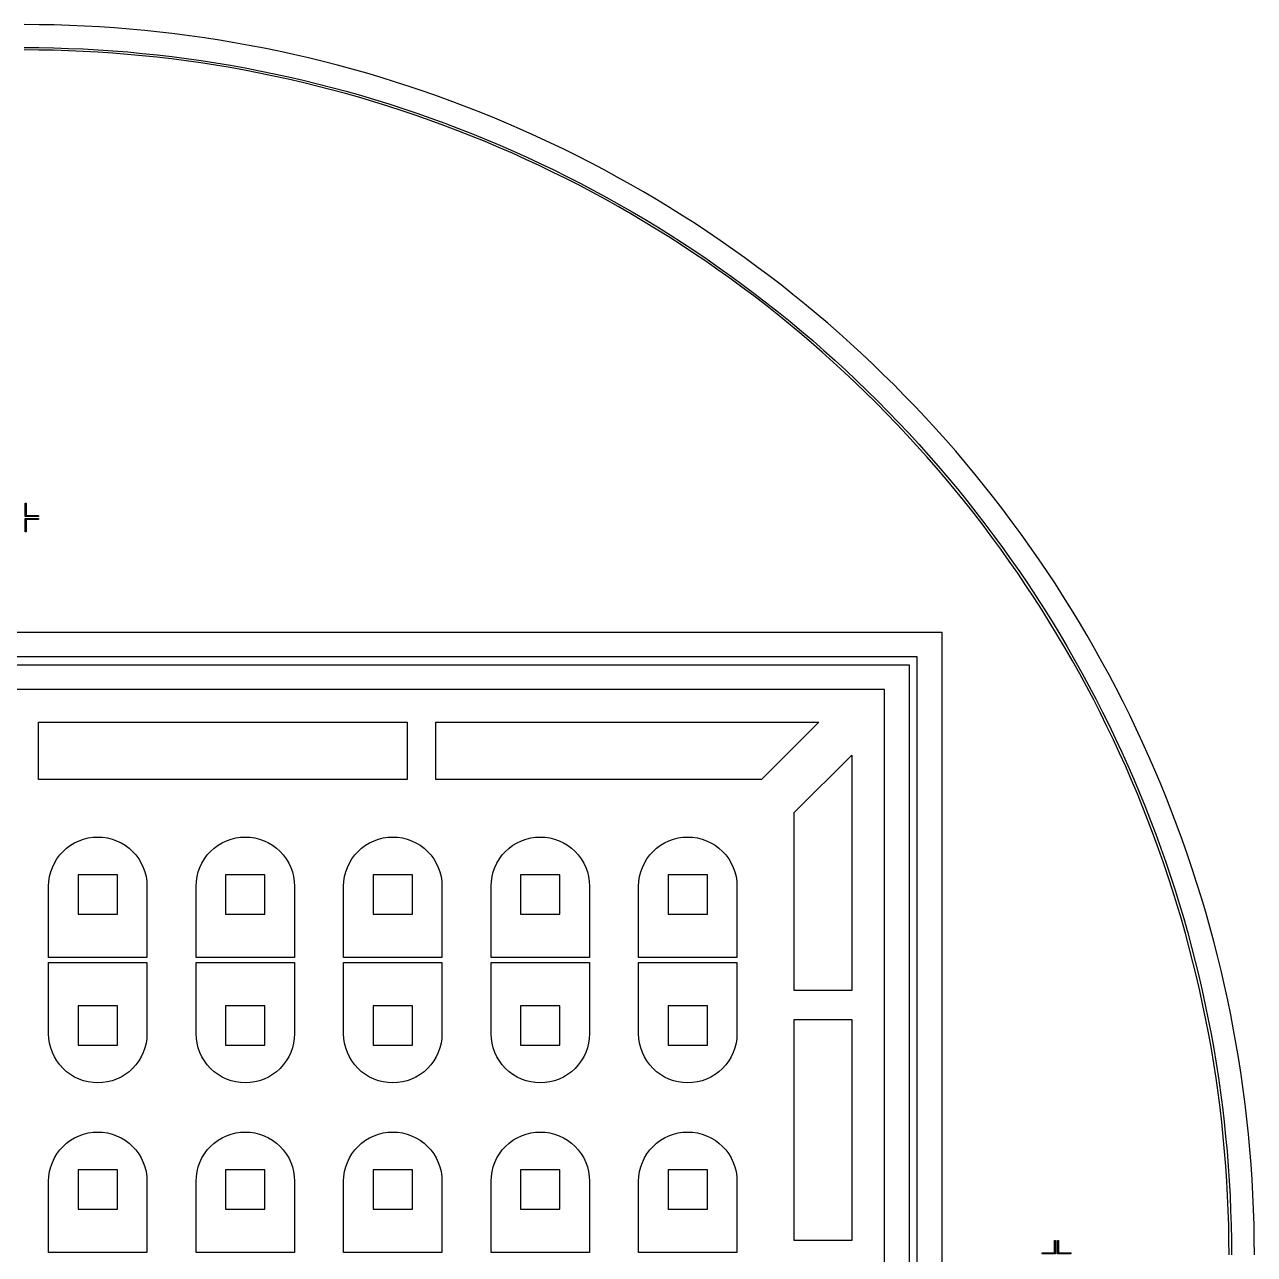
# Model space of a CAD drawing. Extents: x -25 to 122, y -49 to 104.
# Drawn here: x 45.9 to 122.4, y 27.5 to 104 of the extents above; entities that cross this region are included whole.
import ezdxf

# ---------------------------------------------------------------- set-up
doc = ezdxf.new("R2010")
doc.units = 0

msp = doc.modelspace()

# ---------------------------------------------------------------- linework, layer by layer
for p, q in [((46.7938, 104.007), (45.855, 104.013)), ((47.7324, 103.99), (46.7938, 104.007)), ((48.6707, 103.961), (47.7324, 103.99)), ((49.6087, 103.921), (48.6707, 103.961)), ((50.546, 103.869), (49.6087, 103.921)), ((51.4827, 103.806), (50.546, 103.869)), ((52.4185, 103.731), (51.4827, 103.806)), ((53.3533, 103.645), (52.4185, 103.731)), ((54.287, 103.547), (53.3533, 103.645)), ((55.2194, 103.438), (54.287, 103.547)), ((56.1504, 103.317), (55.2194, 103.438)), ((57.0799, 103.185), (56.1504, 103.317)), ((45.855, 102.588), (46.7763, 102.582)), ((46.7763, 102.582), (47.6974, 102.565)), ((47.6974, 102.565), (48.6183, 102.537)), ((48.6183, 102.537), (49.5387, 102.498)), ((49.5387, 102.498), (50.4586, 102.447)), ((58.0076, 103.042), (57.0799, 103.185)), ((58.9336, 102.887), (58.0076, 103.042)), ((59.8575, 102.721), (58.9336, 102.887)), ((60.7794, 102.543), (59.8575, 102.721)), ((61.699, 102.354), (60.7794, 102.543)), ((46.7744, 102.432), (45.855, 102.438)), ((47.6937, 102.415), (46.7744, 102.432)), ((48.6128, 102.387), (47.6937, 102.415)), ((49.5314, 102.348), (48.6128, 102.387)), ((50.4494, 102.297), (49.5314, 102.348)), ((51.3668, 102.235), (50.4494, 102.297)), ((50.4586, 102.447), (51.3779, 102.385)), ((52.2834, 102.162), (51.3668, 102.235)), ((51.3779, 102.385), (52.2962, 102.311)), ((53.1989, 102.077), (52.2834, 102.162)), ((52.2962, 102.311), (53.2136, 102.226)), ((54.1134, 101.981), (53.1989, 102.077)), ((53.2136, 102.226), (54.1299, 102.131)), ((55.0266, 101.875), (54.1134, 101.981)), ((54.1299, 102.131), (55.045, 102.023)), ((55.9384, 101.756), (55.0266, 101.875)), ((55.045, 102.023), (55.9586, 101.905)), ((56.8488, 101.627), (55.9384, 101.756)), ((55.9586, 101.905), (56.8708, 101.775)), ((56.8708, 101.775), (57.7813, 101.635)), ((62.6162, 102.154), (61.699, 102.354)), ((63.5309, 101.943), (62.6162, 102.154)), ((64.443, 101.72), (63.5309, 101.943)), ((65.3522, 101.487), (64.443, 101.72)), ((57.7574, 101.487), (56.8488, 101.627)), ((58.6643, 101.335), (57.7574, 101.487)), ((57.7813, 101.635), (58.69, 101.483)), ((59.5692, 101.172), (58.6643, 101.335)), ((58.69, 101.483), (59.5967, 101.32)), ((60.4721, 100.998), (59.5692, 101.172)), ((59.5967, 101.32), (60.5014, 101.145)), ((61.3728, 100.813), (60.4721, 100.998)), ((60.5014, 101.145), (61.4039, 100.96)), ((61.4039, 100.96), (62.304, 100.764)), ((66.2585, 101.242), (65.3522, 101.487)), ((67.1617, 100.986), (66.2585, 101.242)), ((68.0618, 100.719), (67.1617, 100.986)), ((62.2711, 100.617), (61.3728, 100.813)), ((63.167, 100.411), (62.2711, 100.617)), ((62.304, 100.764), (63.2017, 100.556)), ((64.0603, 100.193), (63.167, 100.411)), ((63.2017, 100.556), (64.0967, 100.338)), ((64.9508, 99.9637), (64.0603, 100.193)), ((64.0967, 100.338), (64.989, 100.109)), ((68.9585, 100.441), (68.0618, 100.719)), ((69.8516, 100.152), (68.9585, 100.441)), ((65.8384, 99.7239), (64.9508, 99.9637)), ((64.989, 100.109), (65.8784, 99.8685)), ((66.7231, 99.4732), (65.8384, 99.7239)), ((65.8784, 99.8685), (66.7649, 99.6173)), ((67.6046, 99.2117), (66.7231, 99.4732)), ((66.7649, 99.6173), (67.6481, 99.3553)), ((70.7412, 99.8519), (69.8516, 100.152)), ((71.6271, 99.5411), (70.7412, 99.8519)), ((72.509, 99.2194), (71.6271, 99.5411)), ((68.4828, 98.9394), (67.6046, 99.2117)), ((67.6481, 99.3553), (68.5281, 99.0824)), ((69.3576, 98.6564), (68.4828, 98.9394)), ((68.5281, 99.0824), (69.4046, 98.7988)), ((70.2289, 98.3626), (69.3576, 98.6564)), ((69.4046, 98.7988), (70.2777, 98.5045)), ((73.387, 98.8869), (72.509, 99.2194)), ((74.2608, 98.5437), (73.387, 98.8869)), ((71.0965, 98.0582), (70.2289, 98.3626)), ((70.2777, 98.5045), (71.147, 98.1994)), ((71.9603, 97.7431), (71.0965, 98.0582)), ((71.147, 98.1994), (72.0125, 97.8837)), ((72.0125, 97.8837), (72.8741, 97.5574)), ((75.1303, 98.1898), (74.2608, 98.5437)), ((75.9954, 97.8252), (75.1303, 98.1898)), ((72.8201, 97.4175), (71.9603, 97.7431)), ((73.6759, 97.0813), (72.8201, 97.4175)), ((72.8741, 97.5574), (73.7316, 97.2206)), ((73.7316, 97.2206), (74.5849, 96.8732)), ((76.856, 97.45), (75.9954, 97.8252)), ((77.7119, 97.0643), (76.856, 97.45)), ((74.5275, 96.7346), (73.6759, 97.0813)), ((75.3748, 96.3776), (74.5275, 96.7346)), ((74.5849, 96.8732), (75.4339, 96.5155)), ((76.2177, 96.0101), (75.3748, 96.3776)), ((75.4339, 96.5155), (76.2785, 96.1473)), ((78.563, 96.6682), (77.7119, 97.0643)), ((79.4091, 96.2616), (78.563, 96.6682)), ((77.056, 95.6324), (76.2177, 96.0101)), ((76.2785, 96.1473), (77.1184, 95.7688)), ((77.8896, 95.2444), (77.056, 95.6324)), ((77.1184, 95.7688), (77.9537, 95.38)), ((80.2503, 95.8446), (79.4091, 96.2616)), ((81.0862, 95.4174), (80.2503, 95.8446)), ((78.7183, 94.8462), (77.8896, 95.2444)), ((77.9537, 95.38), (78.7841, 94.981)), ((79.5421, 94.4378), (78.7183, 94.8462)), ((78.7841, 94.981), (79.6096, 94.5718)), ((81.9168, 94.98), (81.0862, 95.4174)), ((82.7421, 94.5323), (81.9168, 94.98)), ((80.3609, 94.0194), (79.5421, 94.4378)), ((79.6096, 94.5718), (80.4299, 94.1525)), ((80.4299, 94.1525), (81.2451, 93.7232)), ((83.5617, 94.0746), (82.7421, 94.5323)), ((84.3757, 93.6069), (83.5617, 94.0746)), ((81.1744, 93.5909), (80.3609, 94.0194)), ((81.9826, 93.1525), (81.1744, 93.5909)), ((81.2451, 93.7232), (82.0549, 93.284)), ((85.1839, 93.1292), (84.3757, 93.6069)), ((82.7854, 92.7043), (81.9826, 93.1525)), ((82.0549, 93.284), (82.8593, 92.8348)), ((83.5826, 92.2462), (82.7854, 92.7043)), ((82.8593, 92.8348), (83.6581, 92.3757)), ((85.9861, 92.6416), (85.1839, 93.1292)), ((86.7823, 92.1443), (85.9861, 92.6416)), ((84.3741, 91.7783), (83.5826, 92.2462)), ((83.6581, 92.3757), (84.4512, 91.907)), ((85.1599, 91.3008), (84.3741, 91.7783)), ((84.4512, 91.907), (85.2386, 91.4285)), ((87.5724, 91.6372), (86.7823, 92.1443)), ((85.9397, 90.8136), (85.1599, 91.3008)), ((85.2386, 91.4285), (86.0199, 90.9404)), ((88.3561, 91.1204), (87.5724, 91.6372)), ((89.1335, 90.5941), (88.3561, 91.1204)), ((86.7135, 90.317), (85.9397, 90.8136)), ((86.0199, 90.9404), (86.7953, 90.4427)), ((87.4811, 89.8108), (86.7135, 90.317)), ((86.7953, 90.4427), (87.5644, 89.9356)), ((89.9043, 90.0582), (89.1335, 90.5941)), ((88.2424, 89.2953), (87.4811, 89.8108)), ((87.5644, 89.9356), (88.3273, 89.419)), ((90.6685, 89.513), (89.9043, 90.0582)), ((91.426, 88.9584), (90.6685, 89.513)), ((88.9974, 88.7705), (88.2424, 89.2953)), ((88.3273, 89.419), (89.0838, 88.8932)), ((89.7459, 88.2365), (88.9974, 88.7705)), ((89.0838, 88.8932), (89.8338, 88.358)), ((92.1766, 88.3945), (91.426, 88.9584)), ((90.4878, 87.6933), (89.7459, 88.2365)), ((89.8338, 88.358), (90.5771, 87.8138)), ((92.9202, 87.8215), (92.1766, 88.3945)), ((91.2229, 87.1411), (90.4878, 87.6933)), ((90.5771, 87.8138), (91.3137, 87.2604)), ((91.3137, 87.2604), (92.0435, 86.6981)), ((93.6567, 87.2394), (92.9202, 87.8215)), ((94.3861, 86.6483), (93.6567, 87.2394)), ((91.9512, 86.5798), (91.2229, 87.1411)), ((92.6726, 86.0097), (91.9512, 86.5798)), ((92.0435, 86.6981), (92.7663, 86.1268)), ((95.1081, 86.0483), (94.3861, 86.6483)), ((93.3869, 85.4308), (92.6726, 86.0097)), ((92.7663, 86.1268), (93.4821, 85.5467)), ((95.8227, 85.4395), (95.1081, 86.0483)), ((94.0941, 84.8431), (93.3869, 85.4308)), ((93.4821, 85.5467), (94.1906, 84.9579)), ((94.1906, 84.9579), (94.8919, 84.3604)), ((96.5298, 84.8219), (95.8227, 85.4395)), ((94.794, 84.2469), (94.0941, 84.8431)), ((95.4865, 83.642), (94.794, 84.2469)), ((94.8919, 84.3604), (95.5859, 83.7544)), ((97.2292, 84.1957), (96.5298, 84.8219)), ((97.921, 83.561), (97.2292, 84.1957)), ((96.1715, 83.0287), (95.4865, 83.642)), ((95.5859, 83.7544), (96.2723, 83.1399)), ((98.6048, 82.9179), (97.921, 83.561)), ((96.849, 82.4071), (96.1715, 83.0287)), ((96.2723, 83.1399), (96.9511, 82.517)), ((99.2808, 82.2664), (98.6048, 82.9179)), ((97.5188, 81.7772), (96.849, 82.4071)), ((96.9511, 82.517), (97.6223, 81.8858)), ((97.6223, 81.8858), (98.2856, 81.2465)), ((99.9487, 81.6066), (99.2808, 82.2664)), ((98.1808, 81.1391), (97.5188, 81.7772)), ((98.835, 80.493), (98.1808, 81.1391)), ((98.2856, 81.2465), (98.941, 80.599)), ((100.608, 80.9388), (99.9487, 81.6066)), ((99.4811, 79.8388), (98.835, 80.493)), ((98.941, 80.599), (99.5885, 79.9436)), ((101.26, 80.2628), (100.608, 80.9388)), ((100.119, 79.1768), (99.4811, 79.8388)), ((99.5885, 79.9436), (100.228, 79.2802)), ((101.903, 79.5789), (101.26, 80.2628)), ((102.538, 78.8872), (101.903, 79.5789)), ((100.749, 78.507), (100.119, 79.1768)), ((100.228, 79.2802), (100.859, 78.6091)), ((103.164, 78.1878), (102.538, 78.8872)), ((101.371, 77.8295), (100.749, 78.507)), ((100.859, 78.6091), (101.482, 77.9303)), ((103.781, 77.4807), (103.164, 78.1878)), ((101.984, 77.1445), (101.371, 77.8295)), ((101.482, 77.9303), (102.096, 77.2439)), ((102.096, 77.2439), (102.702, 76.5499)), ((104.39, 76.7661), (103.781, 77.4807)), ((102.589, 76.452), (101.984, 77.1445)), ((102.702, 76.5499), (103.3, 75.8486)), ((104.99, 76.0441), (104.39, 76.7661)), ((103.185, 75.7521), (102.589, 76.452)), ((103.773, 75.0449), (103.185, 75.7521)), ((103.3, 75.8486), (103.889, 75.1401)), ((105.581, 75.3147), (104.99, 76.0441)), ((104.352, 74.3306), (103.773, 75.0449)), ((103.889, 75.1401), (104.469, 74.4243)), ((106.163, 74.5782), (105.581, 75.3147)), ((45.9187, 73.4317), (45.9187, 74.2596)), ((45.9187, 74.2596), (45.9824, 74.2596)), ((45.9824, 74.2596), (45.9824, 73.4954)), ((104.922, 73.6092), (104.352, 74.3306)), ((104.469, 74.4243), (105.04, 73.7015)), ((106.737, 73.8346), (106.163, 74.5782)), ((46.7466, 73.4317), (45.9187, 73.4317)), ((45.9824, 73.4954), (46.7466, 73.4954)), ((46.7466, 73.4954), (46.7466, 73.4317)), ((105.483, 72.8809), (104.922, 73.6092)), ((105.04, 73.7015), (105.602, 72.9717)), ((107.3, 73.084), (106.737, 73.8346)), ((45.9187, 72.4764), (45.9187, 73.3043)), ((45.9187, 73.3043), (46.7466, 73.3043)), ((46.7466, 73.2406), (45.9824, 73.2406)), ((45.9824, 73.2406), (45.9824, 72.4764)), ((46.7466, 73.3043), (46.7466, 73.2406)), ((106.035, 72.1458), (105.483, 72.8809)), ((105.602, 72.9717), (106.156, 72.2351)), ((107.855, 72.3265), (107.3, 73.084)), ((45.9824, 72.4764), (45.9187, 72.4764)), ((106.578, 71.4039), (106.035, 72.1458)), ((106.156, 72.2351), (106.7, 71.4918)), ((108.4, 71.5623), (107.855, 72.3265)), ((107.113, 70.6554), (106.578, 71.4039)), ((106.7, 71.4918), (107.235, 70.7418)), ((108.936, 70.7915), (108.4, 71.5623)), ((107.637, 69.9004), (107.113, 70.6554)), ((107.235, 70.7418), (107.761, 69.9853)), ((109.462, 70.0141), (108.936, 70.7915)), ((108.153, 69.1391), (107.637, 69.9004)), ((107.761, 69.9853), (108.278, 69.2224)), ((109.979, 69.2303), (109.462, 70.0141)), ((108.659, 68.3715), (108.153, 69.1391)), ((108.278, 69.2224), (108.785, 68.4532)), ((110.486, 68.4403), (109.979, 69.2303)), ((109.156, 67.5977), (108.659, 68.3715)), ((108.785, 68.4532), (109.282, 67.6779)), ((110.984, 67.6441), (110.486, 68.4403)), ((109.643, 66.8179), (109.156, 67.5977)), ((109.282, 67.6779), (109.77, 66.8965)), ((111.471, 66.8418), (110.984, 67.6441)), ((110.12, 66.0321), (109.643, 66.8179)), ((109.77, 66.8965), (110.249, 66.1092)), ((111.949, 66.0337), (111.471, 66.8418)), ((-11.209, 66.235), (102.919, 66.235)), ((102.919, 66.235), (102.919, -11.209)), ((110.588, 65.2406), (110.12, 66.0321)), ((110.249, 66.1092), (110.718, 65.3161)), ((112.417, 65.2197), (111.949, 66.0337)), ((111.046, 64.4434), (110.588, 65.2406)), ((110.718, 65.3161), (111.177, 64.5173)), ((112.874, 64.4), (112.417, 65.2197)), ((101.39, 64.7065), (-9.6805, 64.7065)), ((101.39, -9.6805), (101.39, 64.7065)), ((111.495, 63.6406), (111.046, 64.4434)), ((111.177, 64.5173), (111.626, 63.7129)), ((113.322, 63.5748), (112.874, 64.4)), ((-9.17099, 64.197), (100.881, 64.197)), ((100.881, 64.197), (100.881, -9.17099)), ((111.933, 62.8324), (111.495, 63.6406)), ((111.626, 63.7129), (112.065, 62.9031)), ((113.759, 62.7442), (113.322, 63.5748)), ((112.361, 62.0188), (111.933, 62.8324)), ((112.065, 62.9031), (112.495, 62.0879)), ((114.187, 61.9082), (113.759, 62.7442)), ((99.3525, 62.6685), (-7.64249, 62.6685)), ((99.3525, -7.64249), (99.3525, 62.6685)), ((112.78, 61.2001), (112.361, 62.0188)), ((112.495, 62.0879), (112.914, 61.2675)), ((113.188, 60.3763), (112.78, 61.2001)), ((112.914, 61.2675), (113.323, 60.4421)), ((114.604, 61.0671), (114.187, 61.9082)), ((46.7466, 57.064), (46.7466, 60.6305)), ((46.7466, 60.6305), (69.6741, 60.6305)), ((69.6741, 60.6305), (69.6741, 57.064)), ((71.4574, 57.064), (71.4574, 60.6305)), ((71.4574, 60.6305), (95.2765, 60.6305)), ((95.2765, 60.6305), (91.71, 57.064)), ((113.323, 60.4421), (113.722, 59.6117)), ((115.01, 60.2209), (114.604, 61.0671)), ((113.586, 59.5475), (113.188, 60.3763)), ((115.406, 59.3698), (115.01, 60.2209)), ((113.974, 58.714), (113.586, 59.5475)), ((113.722, 59.6117), (114.111, 58.7764)), ((115.792, 58.5139), (115.406, 59.3698)), ((93.748, 55.026), (97.3145, 58.5925)), ((97.3145, 58.5925), (97.3145, 43.9444)), ((114.352, 57.8757), (113.974, 58.714)), ((114.111, 58.7764), (114.489, 57.9365)), ((116.167, 57.6534), (115.792, 58.5139)), ((114.72, 57.0328), (114.352, 57.8757)), ((114.489, 57.9365), (114.857, 57.0919)), ((116.532, 56.7883), (116.167, 57.6534)), ((69.6741, 57.064), (46.7466, 57.064)), ((91.71, 57.064), (71.4574, 57.064)), ((115.077, 56.1855), (114.72, 57.0328)), ((114.857, 57.0919), (115.215, 56.2429)), ((116.886, 55.9187), (116.532, 56.7883)), ((115.423, 55.3339), (115.077, 56.1855)), ((115.215, 56.2429), (115.563, 55.3896)), ((117.229, 55.045), (116.886, 55.9187)), ((115.759, 54.4781), (115.423, 55.3339)), ((115.563, 55.3896), (115.899, 54.5321)), ((93.748, 43.9444), (93.748, 55.026)), ((116.085, 53.6183), (115.759, 54.4781)), ((115.899, 54.5321), (116.226, 53.6705)), ((117.561, 54.167), (117.229, 55.045)), ((116.4, 52.7545), (116.085, 53.6183)), ((116.226, 53.6705), (116.541, 52.805)), ((117.883, 53.285), (117.561, 54.167)), ((48.2789, 52.6021), (48.5012, 52.8036)), ((48.5012, 52.8036), (48.7421, 52.9823)), ((48.7421, 52.9823), (48.9994, 53.1365)), ((48.9994, 53.1365), (49.2706, 53.2648)), ((49.2706, 53.2648), (49.5531, 53.3659)), ((49.5531, 53.3659), (49.8441, 53.4388)), ((49.8441, 53.4388), (50.1409, 53.4828)), ((50.1409, 53.4828), (50.4405, 53.4975)), ((50.4405, 53.4975), (50.7401, 53.4828)), ((50.7401, 53.4828), (51.0369, 53.4388)), ((51.0369, 53.4388), (51.3279, 53.3659)), ((51.3279, 53.3659), (51.6104, 53.2648)), ((51.6104, 53.2648), (51.8815, 53.1365)), ((51.8815, 53.1365), (52.1389, 52.9823)), ((52.1389, 52.9823), (52.3798, 52.8036)), ((52.3798, 52.8036), (52.6021, 52.6021)), ((57.4499, 52.6021), (57.6722, 52.8036)), ((57.6722, 52.8036), (57.9131, 52.9823)), ((57.9131, 52.9823), (58.1704, 53.1365)), ((58.1704, 53.1365), (58.4416, 53.2648)), ((58.4416, 53.2648), (58.7241, 53.3659)), ((58.7241, 53.3659), (59.0151, 53.4388)), ((59.0151, 53.4388), (59.3119, 53.4828)), ((59.3119, 53.4828), (59.6115, 53.4975)), ((59.6115, 53.4975), (59.9111, 53.4828)), ((59.9111, 53.4828), (60.2079, 53.4388)), ((60.2079, 53.4388), (60.4989, 53.3659)), ((60.4989, 53.3659), (60.7813, 53.2648)), ((60.7813, 53.2648), (61.0526, 53.1365)), ((61.0526, 53.1365), (61.3099, 52.9823)), ((61.3099, 52.9823), (61.5508, 52.8036)), ((61.5508, 52.8036), (61.7731, 52.6021)), ((66.6209, 52.6021), (66.8432, 52.8036)), ((66.8432, 52.8036), (67.0841, 52.9823)), ((67.0841, 52.9823), (67.3414, 53.1365)), ((67.3414, 53.1365), (67.6126, 53.2648)), ((67.6126, 53.2648), (67.8951, 53.3659)), ((67.8951, 53.3659), (68.1861, 53.4388)), ((68.1861, 53.4388), (68.4829, 53.4828)), ((68.4829, 53.4828), (68.7825, 53.4975)), ((68.7825, 53.4975), (69.0821, 53.4828)), ((69.0821, 53.4828), (69.3789, 53.4388)), ((69.3789, 53.4388), (69.6699, 53.3659)), ((69.6699, 53.3659), (69.9523, 53.2648)), ((69.9523, 53.2648), (70.2235, 53.1365)), ((70.2235, 53.1365), (70.4809, 52.9823)), ((70.4809, 52.9823), (70.7218, 52.8036)), ((70.7218, 52.8036), (70.9441, 52.6021)), ((75.7919, 52.6021), (76.0142, 52.8036)), ((76.0142, 52.8036), (76.2551, 52.9823)), ((76.2551, 52.9823), (76.5124, 53.1365)), ((76.5124, 53.1365), (76.7836, 53.2648)), ((76.7836, 53.2648), (77.0661, 53.3659)), ((77.0661, 53.3659), (77.3571, 53.4388)), ((77.3571, 53.4388), (77.6539, 53.4828)), ((77.6539, 53.4828), (77.9535, 53.4975)), ((77.9535, 53.4975), (78.2531, 53.4828)), ((78.2531, 53.4828), (78.5499, 53.4388)), ((78.5499, 53.4388), (78.8409, 53.3659)), ((78.8409, 53.3659), (79.1234, 53.2648)), ((79.1234, 53.2648), (79.3945, 53.1365)), ((79.3945, 53.1365), (79.6519, 52.9823)), ((79.6519, 52.9823), (79.8928, 52.8036)), ((79.8928, 52.8036), (80.1151, 52.6021)), ((84.9629, 52.6021), (85.1852, 52.8036)), ((85.1852, 52.8036), (85.4261, 52.9823)), ((85.4261, 52.9823), (85.6834, 53.1365)), ((85.6834, 53.1365), (85.9546, 53.2648)), ((85.9546, 53.2648), (86.2371, 53.3659)), ((86.2371, 53.3659), (86.5281, 53.4388)), ((86.5281, 53.4388), (86.8249, 53.4828)), ((86.8249, 53.4828), (87.1245, 53.4975)), ((87.1245, 53.4975), (87.4241, 53.4828)), ((87.4241, 53.4828), (87.7209, 53.4388)), ((87.7209, 53.4388), (88.0119, 53.3659)), ((88.0119, 53.3659), (88.2943, 53.2648)), ((88.2943, 53.2648), (88.5656, 53.1365)), ((88.5656, 53.1365), (88.8229, 52.9823)), ((88.8229, 52.9823), (89.0638, 52.8036)), ((89.0638, 52.8036), (89.2861, 52.6021)), ((116.541, 52.805), (116.846, 51.9357)), ((118.194, 52.3992), (117.883, 53.285)), ((47.7445, 51.8815), (47.8987, 52.1389)), ((47.8987, 52.1389), (48.0774, 52.3798)), ((48.0774, 52.3798), (48.2789, 52.6021)), ((52.6021, 52.6021), (52.8036, 52.3798)), ((52.8036, 52.3798), (52.9823, 52.1389)), ((52.9823, 52.1389), (53.1365, 51.8815)), ((56.9155, 51.8815), (57.0697, 52.1389)), ((57.0697, 52.1389), (57.2484, 52.3798)), ((57.2484, 52.3798), (57.4499, 52.6021)), ((61.7731, 52.6021), (61.9746, 52.3798)), ((61.9746, 52.3798), (62.1533, 52.1389)), ((62.1533, 52.1389), (62.3075, 51.8815)), ((66.0865, 51.8815), (66.2407, 52.1389)), ((66.2407, 52.1389), (66.4194, 52.3798)), ((66.4194, 52.3798), (66.6209, 52.6021)), ((70.9441, 52.6021), (71.1456, 52.3798)), ((71.1456, 52.3798), (71.3243, 52.1389)), ((71.3243, 52.1389), (71.4785, 51.8815)), ((75.2575, 51.8815), (75.4117, 52.1389)), ((75.4117, 52.1389), (75.5904, 52.3798)), ((75.5904, 52.3798), (75.7919, 52.6021)), ((80.1151, 52.6021), (80.3166, 52.3798)), ((80.3166, 52.3798), (80.4953, 52.1389)), ((80.4953, 52.1389), (80.6495, 51.8815)), ((84.4285, 51.8815), (84.5827, 52.1389)), ((84.5827, 52.1389), (84.7614, 52.3798)), ((84.7614, 52.3798), (84.9629, 52.6021)), ((89.2861, 52.6021), (89.4876, 52.3798)), ((89.4876, 52.3798), (89.6663, 52.1389)), ((89.6663, 52.1389), (89.8205, 51.8815)), ((116.705, 51.8869), (116.4, 52.7545)), ((118.494, 51.5096), (118.194, 52.3992)), ((47.4422, 51.0369), (47.5151, 51.3279)), ((47.5151, 51.3279), (47.6162, 51.6104)), ((47.6162, 51.6104), (47.7445, 51.8815)), ((53.1365, 51.8815), (53.2648, 51.6104)), ((53.2648, 51.6104), (53.3659, 51.3279)), ((53.3659, 51.3279), (53.4388, 51.0369)), ((56.6132, 51.0369), (56.6861, 51.3279)), ((56.6861, 51.3279), (56.7872, 51.6104)), ((56.7872, 51.6104), (56.9155, 51.8815)), ((62.3075, 51.8815), (62.4358, 51.6104)), ((62.4358, 51.6104), (62.5368, 51.3279)), ((62.5368, 51.3279), (62.6098, 51.0369)), ((65.7842, 51.0369), (65.8571, 51.3279)), ((65.8571, 51.3279), (65.9582, 51.6104)), ((65.9582, 51.6104), (66.0865, 51.8815)), ((71.4785, 51.8815), (71.6068, 51.6104)), ((71.6068, 51.6104), (71.7079, 51.3279)), ((71.7079, 51.3279), (71.7807, 51.0369)), ((74.9552, 51.0369), (75.0281, 51.3279)), ((75.0281, 51.3279), (75.1292, 51.6104)), ((75.1292, 51.6104), (75.2575, 51.8815)), ((80.6495, 51.8815), (80.7778, 51.6104)), ((80.7778, 51.6104), (80.8789, 51.3279)), ((80.8789, 51.3279), (80.9518, 51.0369)), ((84.1262, 51.0369), (84.1991, 51.3279)), ((84.1991, 51.3279), (84.3002, 51.6104)), ((84.3002, 51.6104), (84.4285, 51.8815)), ((89.8205, 51.8815), (89.9488, 51.6104)), ((89.9488, 51.6104), (90.0499, 51.3279)), ((90.0499, 51.3279), (90.1228, 51.0369)), ((116.998, 51.0156), (116.705, 51.8869)), ((116.846, 51.9357), (117.141, 51.0626)), ((118.783, 50.6164), (118.494, 51.5096)), ((47.3835, 50.4405), (47.3982, 50.7401)), ((47.3982, 50.7401), (47.4422, 51.0369)), ((51.6633, 51.1538), (49.2177, 51.1538)), ((49.2177, 51.1538), (49.2177, 48.7082)), ((51.6633, 48.7082), (51.6633, 51.1538)), ((53.4388, 51.0369), (53.4828, 50.7401)), ((53.4828, 50.7401), (53.4975, 50.4405)), ((56.5545, 50.4405), (56.5692, 50.7401)), ((56.5692, 50.7401), (56.6132, 51.0369)), ((60.8343, 51.1538), (58.3887, 51.1538)), ((58.3887, 51.1538), (58.3887, 48.7082)), ((60.8343, 48.7082), (60.8343, 51.1538)), ((62.6098, 51.0369), (62.6538, 50.7401)), ((62.6538, 50.7401), (62.6685, 50.4405)), ((65.7255, 50.4405), (65.7402, 50.7401)), ((65.7402, 50.7401), (65.7842, 51.0369)), ((70.0053, 51.1538), (67.5597, 51.1538)), ((67.5597, 51.1538), (67.5597, 48.7082)), ((70.0053, 48.7082), (70.0053, 51.1538)), ((71.7807, 51.0369), (71.8248, 50.7401)), ((71.8248, 50.7401), (71.8395, 50.4405)), ((74.8965, 50.4405), (74.9112, 50.7401)), ((74.9112, 50.7401), (74.9552, 51.0369)), ((79.1763, 51.1538), (76.7307, 51.1538)), ((76.7307, 51.1538), (76.7307, 48.7082)), ((79.1763, 48.7082), (79.1763, 51.1538)), ((80.9518, 51.0369), (80.9958, 50.7401)), ((80.9958, 50.7401), (81.0105, 50.4405)), ((84.0675, 50.4405), (84.0822, 50.7401)), ((84.0822, 50.7401), (84.1262, 51.0369)), ((88.3473, 51.1538), (85.9017, 51.1538)), ((85.9017, 51.1538), (85.9017, 48.7082)), ((88.3473, 48.7082), (88.3473, 51.1538)), ((90.1228, 51.0369), (90.1668, 50.7401)), ((90.1668, 50.7401), (90.1815, 50.4405)), ((117.281, 50.1408), (116.998, 51.0156)), ((117.141, 51.0626), (117.424, 50.1861)), ((119.061, 49.7198), (118.783, 50.6164)), ((47.3835, 46.0078), (47.3835, 50.4405)), ((53.4975, 50.4405), (53.4975, 46.0078)), ((56.5545, 46.0078), (56.5545, 50.4405)), ((62.6685, 50.4405), (62.6685, 46.0078)), ((65.7255, 46.0078), (65.7255, 50.4405)), ((71.8395, 50.4405), (71.8395, 46.0078)), ((74.8965, 46.0078), (74.8965, 50.4405)), ((81.0105, 50.4405), (81.0105, 46.0078)), ((84.0675, 46.0078), (84.0675, 50.4405)), ((90.1815, 50.4405), (90.1815, 46.0078)), ((117.554, 49.2626), (117.281, 50.1408)), ((117.424, 50.1861), (117.697, 49.3061)), ((119.328, 48.8197), (119.061, 49.7198)), ((117.815, 48.3811), (117.554, 49.2626)), ((117.697, 49.3061), (117.959, 48.4229)), ((49.2177, 48.7082), (51.6633, 48.7082)), ((58.3887, 48.7082), (60.8343, 48.7082)), ((67.5597, 48.7082), (70.0053, 48.7082)), ((76.7307, 48.7082), (79.1763, 48.7082)), ((85.9017, 48.7082), (88.3473, 48.7082)), ((118.066, 47.4964), (117.815, 48.3811)), ((117.959, 48.4229), (118.21, 47.5364)), ((119.584, 47.9165), (119.328, 48.8197)), ((118.306, 46.6088), (118.066, 47.4964)), ((118.21, 47.5364), (118.451, 46.647)), ((119.829, 47.0102), (119.584, 47.9165)), ((118.451, 46.647), (118.68, 45.7547)), ((120.062, 46.101), (119.829, 47.0102)), ((53.4975, 46.0078), (47.3835, 46.0078)), ((62.6685, 46.0078), (56.5545, 46.0078)), ((71.8395, 46.0078), (65.7255, 46.0078)), ((81.0105, 46.0078), (74.8965, 46.0078)), ((90.1815, 46.0078), (84.0675, 46.0078)), ((118.535, 45.7183), (118.306, 46.6088)), ((120.285, 45.1889), (120.062, 46.101)), ((47.3835, 41.2695), (47.3835, 45.7021)), ((47.3835, 45.7021), (53.4975, 45.7021)), ((53.4975, 45.7021), (53.4975, 41.2695)), ((56.5545, 41.2695), (56.5545, 45.7021)), ((56.5545, 45.7021), (62.6685, 45.7021)), ((62.6685, 45.7021), (62.6685, 41.2695)), ((65.7255, 41.2695), (65.7255, 45.7021)), ((65.7255, 45.7021), (71.8395, 45.7021)), ((71.8395, 45.7021), (71.8395, 41.2695)), ((74.8965, 41.2695), (74.8965, 45.7021)), ((74.8965, 45.7021), (81.0105, 45.7021)), ((81.0105, 45.7021), (81.0105, 41.2695)), ((84.0675, 41.2695), (84.0675, 45.7021)), ((84.0675, 45.7021), (90.1815, 45.7021)), ((90.1815, 45.7021), (90.1815, 41.2695)), ((118.753, 44.825), (118.535, 45.7183)), ((118.68, 45.7547), (118.898, 44.8597)), ((120.496, 44.2742), (120.285, 45.1889)), ((118.959, 43.9291), (118.753, 44.825)), ((118.898, 44.8597), (119.106, 43.962)), ((97.3145, 43.9444), (93.748, 43.9444)), ((119.155, 43.0308), (118.959, 43.9291)), ((119.106, 43.962), (119.302, 43.0619)), ((120.696, 43.357), (120.496, 44.2742)), ((51.6633, 43.0018), (49.2177, 43.0018)), ((49.2177, 43.0018), (49.2177, 40.5562)), ((51.6633, 40.5562), (51.6633, 43.0018)), ((60.8343, 43.0018), (58.3887, 43.0018)), ((58.3887, 43.0018), (58.3887, 40.5562)), ((60.8343, 40.5562), (60.8343, 43.0018)), ((70.0053, 43.0018), (67.5597, 43.0018)), ((67.5597, 43.0018), (67.5597, 40.5562)), ((70.0053, 40.5562), (70.0053, 43.0018)), ((79.1763, 43.0018), (76.7307, 43.0018)), ((76.7307, 43.0018), (76.7307, 40.5562)), ((79.1763, 40.5562), (79.1763, 43.0018)), ((88.3473, 43.0018), (85.9017, 43.0018)), ((85.9017, 43.0018), (85.9017, 40.5562)), ((88.3473, 40.5562), (88.3473, 43.0018)), ((119.34, 42.1301), (119.155, 43.0308)), ((119.302, 43.0619), (119.487, 42.1594)), ((120.885, 42.4374), (120.696, 43.357)), ((93.748, 28.4046), (93.748, 42.1611)), ((93.748, 42.1611), (97.3145, 42.1611)), ((97.3145, 42.1611), (97.3145, 28.4046)), ((119.514, 41.2272), (119.34, 42.1301)), ((119.487, 42.1594), (119.662, 41.2547)), ((121.063, 41.5155), (120.885, 42.4374)), ((121.229, 40.5916), (121.063, 41.5155)), ((47.3982, 40.9699), (47.3835, 41.2695)), ((47.4422, 40.6731), (47.3982, 40.9699)), ((47.5151, 40.3821), (47.4422, 40.6731)), ((49.2177, 40.5562), (51.6633, 40.5562)), ((53.4388, 40.6731), (53.3659, 40.3821)), ((53.4828, 40.9699), (53.4388, 40.6731)), ((53.4975, 41.2695), (53.4828, 40.9699)), ((56.5692, 40.9699), (56.5545, 41.2695)), ((56.6132, 40.6731), (56.5692, 40.9699)), ((56.6861, 40.3821), (56.6132, 40.6731)), ((58.3887, 40.5562), (60.8343, 40.5562)), ((62.6098, 40.6731), (62.5368, 40.3821)), ((62.6538, 40.9699), (62.6098, 40.6731)), ((62.6685, 41.2695), (62.6538, 40.9699)), ((65.7402, 40.9699), (65.7255, 41.2695)), ((65.7842, 40.6731), (65.7402, 40.9699)), ((65.8571, 40.3821), (65.7842, 40.6731)), ((67.5597, 40.5562), (70.0053, 40.5562)), ((71.7807, 40.6731), (71.7079, 40.3821)), ((71.8248, 40.9699), (71.7807, 40.6731)), ((71.8395, 41.2695), (71.8248, 40.9699)), ((74.9112, 40.9699), (74.8965, 41.2695)), ((74.9552, 40.6731), (74.9112, 40.9699)), ((75.0281, 40.3821), (74.9552, 40.6731)), ((76.7307, 40.5562), (79.1763, 40.5562)), ((80.9518, 40.6731), (80.8789, 40.3821)), ((80.9958, 40.9699), (80.9518, 40.6731)), ((81.0105, 41.2695), (80.9958, 40.9699)), ((84.0822, 40.9699), (84.0675, 41.2695)), ((84.1262, 40.6731), (84.0822, 40.9699)), ((84.1991, 40.3821), (84.1262, 40.6731)), ((85.9017, 40.5562), (88.3473, 40.5562)), ((90.1228, 40.6731), (90.0499, 40.3821)), ((90.1668, 40.9699), (90.1228, 40.6731)), ((90.1815, 41.2695), (90.1668, 40.9699)), ((119.677, 40.3223), (119.514, 41.2272)), ((119.662, 41.2547), (119.825, 40.3479)), ((121.384, 39.6656), (121.229, 40.5916)), ((47.6162, 40.0996), (47.5151, 40.3821)), ((47.7445, 39.8284), (47.6162, 40.0996)), ((47.8987, 39.5711), (47.7445, 39.8284)), ((53.1365, 39.8284), (52.9823, 39.5711)), ((53.2648, 40.0996), (53.1365, 39.8284)), ((53.3659, 40.3821), (53.2648, 40.0996)), ((56.7872, 40.0996), (56.6861, 40.3821)), ((56.9155, 39.8284), (56.7872, 40.0996)), ((57.0697, 39.5711), (56.9155, 39.8284)), ((62.3075, 39.8284), (62.1533, 39.5711)), ((62.4358, 40.0996), (62.3075, 39.8284)), ((62.5368, 40.3821), (62.4358, 40.0996)), ((65.9582, 40.0996), (65.8571, 40.3821)), ((66.0865, 39.8284), (65.9582, 40.0996)), ((66.2407, 39.5711), (66.0865, 39.8284)), ((71.4785, 39.8284), (71.3243, 39.5711)), ((71.6068, 40.0996), (71.4785, 39.8284)), ((71.7079, 40.3821), (71.6068, 40.0996)), ((75.1292, 40.0996), (75.0281, 40.3821)), ((75.2575, 39.8284), (75.1292, 40.0996)), ((75.4117, 39.5711), (75.2575, 39.8284)), ((80.6495, 39.8284), (80.4953, 39.5711)), ((80.7778, 40.0996), (80.6495, 39.8284)), ((80.8789, 40.3821), (80.7778, 40.0996)), ((84.3002, 40.0996), (84.1991, 40.3821)), ((84.4285, 39.8284), (84.3002, 40.0996)), ((84.5827, 39.5711), (84.4285, 39.8284)), ((89.8205, 39.8284), (89.6663, 39.5711)), ((89.9488, 40.0996), (89.8205, 39.8284)), ((90.0499, 40.3821), (89.9488, 40.0996)), ((119.829, 39.4154), (119.677, 40.3223)), ((119.825, 40.3479), (119.977, 39.4393)), ((48.0774, 39.3302), (47.8987, 39.5711)), ((48.2789, 39.1079), (48.0774, 39.3302)), ((48.5012, 38.9064), (48.2789, 39.1079)), ((52.6021, 39.1079), (52.3798, 38.9064)), ((52.8036, 39.3302), (52.6021, 39.1079)), ((52.9823, 39.5711), (52.8036, 39.3302)), ((57.2484, 39.3302), (57.0697, 39.5711)), ((57.4499, 39.1079), (57.2484, 39.3302)), ((57.6722, 38.9064), (57.4499, 39.1079)), ((61.7731, 39.1079), (61.5508, 38.9064)), ((61.9746, 39.3302), (61.7731, 39.1079)), ((62.1533, 39.5711), (61.9746, 39.3302)), ((66.4194, 39.3302), (66.2407, 39.5711)), ((66.6209, 39.1079), (66.4194, 39.3302)), ((66.8432, 38.9064), (66.6209, 39.1079)), ((70.9441, 39.1079), (70.7218, 38.9064)), ((71.1456, 39.3302), (70.9441, 39.1079)), ((71.3243, 39.5711), (71.1456, 39.3302)), ((75.5904, 39.3302), (75.4117, 39.5711)), ((75.7919, 39.1079), (75.5904, 39.3302)), ((76.0142, 38.9064), (75.7919, 39.1079)), ((80.1151, 39.1079), (79.8928, 38.9064)), ((80.3166, 39.3302), (80.1151, 39.1079)), ((80.4953, 39.5711), (80.3166, 39.3302)), ((84.7614, 39.3302), (84.5827, 39.5711)), ((84.9629, 39.1079), (84.7614, 39.3302)), ((85.1852, 38.9064), (84.9629, 39.1079)), ((89.2861, 39.1079), (89.0638, 38.9064)), ((89.4876, 39.3302), (89.2861, 39.1079)), ((89.6663, 39.5711), (89.4876, 39.3302)), ((119.969, 38.5068), (119.829, 39.4154)), ((119.977, 39.4393), (120.117, 38.5288)), ((121.527, 38.7379), (121.384, 39.6656)), ((48.7421, 38.7277), (48.5012, 38.9064)), ((48.9994, 38.5735), (48.7421, 38.7277)), ((49.2706, 38.4452), (48.9994, 38.5735)), ((49.5531, 38.3441), (49.2706, 38.4452)), ((49.8441, 38.2712), (49.5531, 38.3441)), ((50.1409, 38.2272), (49.8441, 38.2712)), ((51.0369, 38.2712), (50.7401, 38.2272)), ((51.3279, 38.3441), (51.0369, 38.2712)), ((51.6104, 38.4452), (51.3279, 38.3441)), ((51.8815, 38.5735), (51.6104, 38.4452)), ((52.1389, 38.7277), (51.8815, 38.5735)), ((52.3798, 38.9064), (52.1389, 38.7277)), ((57.9131, 38.7277), (57.6722, 38.9064)), ((58.1704, 38.5735), (57.9131, 38.7277)), ((58.4416, 38.4452), (58.1704, 38.5735)), ((58.7241, 38.3441), (58.4416, 38.4452)), ((59.0151, 38.2712), (58.7241, 38.3441)), ((59.3119, 38.2272), (59.0151, 38.2712)), ((60.2079, 38.2712), (59.9111, 38.2272)), ((60.4989, 38.3441), (60.2079, 38.2712)), ((60.7813, 38.4452), (60.4989, 38.3441)), ((61.0526, 38.5735), (60.7813, 38.4452)), ((61.3099, 38.7277), (61.0526, 38.5735)), ((61.5508, 38.9064), (61.3099, 38.7277)), ((67.0841, 38.7277), (66.8432, 38.9064)), ((67.3414, 38.5735), (67.0841, 38.7277)), ((67.6126, 38.4452), (67.3414, 38.5735)), ((67.8951, 38.3441), (67.6126, 38.4452)), ((68.1861, 38.2712), (67.8951, 38.3441)), ((68.4829, 38.2272), (68.1861, 38.2712)), ((69.3789, 38.2712), (69.0821, 38.2272)), ((69.6699, 38.3441), (69.3789, 38.2712)), ((69.9523, 38.4452), (69.6699, 38.3441)), ((70.2235, 38.5735), (69.9523, 38.4452)), ((70.4809, 38.7277), (70.2235, 38.5735)), ((70.7218, 38.9064), (70.4809, 38.7277)), ((76.2551, 38.7277), (76.0142, 38.9064)), ((76.5124, 38.5735), (76.2551, 38.7277)), ((76.7836, 38.4452), (76.5124, 38.5735)), ((77.0661, 38.3441), (76.7836, 38.4452)), ((77.3571, 38.2712), (77.0661, 38.3441)), ((77.6539, 38.2272), (77.3571, 38.2712)), ((78.5499, 38.2712), (78.2531, 38.2272)), ((78.8409, 38.3441), (78.5499, 38.2712)), ((79.1234, 38.4452), (78.8409, 38.3441)), ((79.3945, 38.5735), (79.1234, 38.4452)), ((79.6519, 38.7277), (79.3945, 38.5735)), ((79.8928, 38.9064), (79.6519, 38.7277)), ((85.4261, 38.7277), (85.1852, 38.9064)), ((85.6834, 38.5735), (85.4261, 38.7277)), ((85.9546, 38.4452), (85.6834, 38.5735)), ((86.2371, 38.3441), (85.9546, 38.4452)), ((86.5281, 38.2712), (86.2371, 38.3441)), ((86.8249, 38.2272), (86.5281, 38.2712)), ((87.7209, 38.2712), (87.4241, 38.2272)), ((88.0119, 38.3441), (87.7209, 38.2712)), ((88.2943, 38.4452), (88.0119, 38.3441)), ((88.5656, 38.5735), (88.2943, 38.4452)), ((88.8229, 38.7277), (88.5656, 38.5735)), ((89.0638, 38.9064), (88.8229, 38.7277)), ((120.098, 37.5964), (119.969, 38.5068)), ((120.117, 38.5288), (120.247, 37.6166)), ((121.659, 37.8084), (121.527, 38.7379)), ((50.4405, 38.2125), (50.1409, 38.2272)), ((50.7401, 38.2272), (50.4405, 38.2125)), ((59.6115, 38.2125), (59.3119, 38.2272)), ((59.9111, 38.2272), (59.6115, 38.2125)), ((68.7825, 38.2125), (68.4829, 38.2272)), ((69.0821, 38.2272), (68.7825, 38.2125)), ((77.9535, 38.2125), (77.6539, 38.2272)), ((78.2531, 38.2272), (77.9535, 38.2125)), ((87.1245, 38.2125), (86.8249, 38.2272)), ((87.4241, 38.2272), (87.1245, 38.2125)), ((120.217, 36.6846), (120.098, 37.5964)), ((120.247, 37.6166), (120.365, 36.703)), ((121.78, 36.8774), (121.659, 37.8084)), ((121.889, 35.945), (121.78, 36.8774)), ((120.323, 35.7714), (120.217, 36.6846)), ((120.365, 36.703), (120.473, 35.7879)), ((121.987, 35.0113), (121.889, 35.945)), ((120.419, 34.8569), (120.323, 35.7714)), ((120.473, 35.7879), (120.568, 34.8716)), ((48.2789, 34.2601), (48.5012, 34.4616)), ((48.5012, 34.4616), (48.7421, 34.6403)), ((48.7421, 34.6403), (48.9994, 34.7945)), ((48.9994, 34.7945), (49.2706, 34.9228)), ((49.2706, 34.9228), (49.5531, 35.0238)), ((49.5531, 35.0238), (49.8441, 35.0968)), ((49.8441, 35.0968), (50.1409, 35.1408)), ((50.1409, 35.1408), (50.4405, 35.1555)), ((50.4405, 35.1555), (50.7401, 35.1408)), ((50.7401, 35.1408), (51.0369, 35.0968)), ((51.0369, 35.0968), (51.3279, 35.0238)), ((51.3279, 35.0238), (51.6104, 34.9228)), ((51.6104, 34.9228), (51.8815, 34.7945)), ((51.8815, 34.7945), (52.1389, 34.6403)), ((52.1389, 34.6403), (52.3798, 34.4616)), ((52.3798, 34.4616), (52.6021, 34.2601)), ((57.4499, 34.2601), (57.6722, 34.4616)), ((57.6722, 34.4616), (57.9131, 34.6403)), ((57.9131, 34.6403), (58.1704, 34.7945)), ((58.1704, 34.7945), (58.4416, 34.9228)), ((58.4416, 34.9228), (58.7241, 35.0238)), ((58.7241, 35.0238), (59.0151, 35.0968)), ((59.0151, 35.0968), (59.3119, 35.1408)), ((59.3119, 35.1408), (59.6115, 35.1555)), ((59.6115, 35.1555), (59.9111, 35.1408)), ((59.9111, 35.1408), (60.2079, 35.0968)), ((60.2079, 35.0968), (60.4989, 35.0238)), ((60.4989, 35.0238), (60.7813, 34.9228)), ((60.7813, 34.9228), (61.0526, 34.7945)), ((61.0526, 34.7945), (61.3099, 34.6403)), ((61.3099, 34.6403), (61.5508, 34.4616)), ((61.5508, 34.4616), (61.7731, 34.2601)), ((66.6209, 34.2601), (66.8432, 34.4616)), ((66.8432, 34.4616), (67.0841, 34.6403)), ((67.0841, 34.6403), (67.3414, 34.7945)), ((67.3414, 34.7945), (67.6126, 34.9228)), ((67.6126, 34.9228), (67.8951, 35.0238)), ((67.8951, 35.0238), (68.1861, 35.0968)), ((68.1861, 35.0968), (68.4829, 35.1408)), ((68.4829, 35.1408), (68.7825, 35.1555)), ((68.7825, 35.1555), (69.0821, 35.1408)), ((69.0821, 35.1408), (69.3789, 35.0968)), ((69.3789, 35.0968), (69.6699, 35.0238)), ((69.6699, 35.0238), (69.9523, 34.9228)), ((69.9523, 34.9228), (70.2235, 34.7945)), ((70.2235, 34.7945), (70.4809, 34.6403)), ((70.4809, 34.6403), (70.7218, 34.4616)), ((70.7218, 34.4616), (70.9441, 34.2601)), ((75.7919, 34.2601), (76.0142, 34.4616)), ((76.0142, 34.4616), (76.2551, 34.6403)), ((76.2551, 34.6403), (76.5124, 34.7945)), ((76.5124, 34.7945), (76.7836, 34.9228)), ((76.7836, 34.9228), (77.0661, 35.0238)), ((77.0661, 35.0238), (77.3571, 35.0968)), ((77.3571, 35.0968), (77.6539, 35.1408)), ((77.6539, 35.1408), (77.9535, 35.1555)), ((77.9535, 35.1555), (78.2531, 35.1408)), ((78.2531, 35.1408), (78.5499, 35.0968)), ((78.5499, 35.0968), (78.8409, 35.0238)), ((78.8409, 35.0238), (79.1234, 34.9228)), ((79.1234, 34.9228), (79.3945, 34.7945)), ((79.3945, 34.7945), (79.6519, 34.6403)), ((79.6519, 34.6403), (79.8928, 34.4616)), ((79.8928, 34.4616), (80.1151, 34.2601)), ((84.9629, 34.2601), (85.1852, 34.4616)), ((85.1852, 34.4616), (85.4261, 34.6403)), ((85.4261, 34.6403), (85.6834, 34.7945)), ((85.6834, 34.7945), (85.9546, 34.9228)), ((85.9546, 34.9228), (86.2371, 35.0238)), ((86.2371, 35.0238), (86.5281, 35.0968)), ((86.5281, 35.0968), (86.8249, 35.1408)), ((86.8249, 35.1408), (87.1245, 35.1555)), ((87.1245, 35.1555), (87.4241, 35.1408)), ((87.4241, 35.1408), (87.7209, 35.0968)), ((87.7209, 35.0968), (88.0119, 35.0238)), ((88.0119, 35.0238), (88.2943, 34.9228)), ((88.2943, 34.9228), (88.5656, 34.7945)), ((88.5656, 34.7945), (88.8229, 34.6403)), ((88.8229, 34.6403), (89.0638, 34.4616)), ((89.0638, 34.4616), (89.2861, 34.2601)), ((120.504, 33.9413), (120.419, 34.8569)), ((120.568, 34.8716), (120.653, 33.9542)), ((122.073, 34.0765), (121.987, 35.0113)), ((47.7445, 33.5396), (47.8987, 33.7969)), ((47.8987, 33.7969), (48.0774, 34.0378)), ((48.0774, 34.0378), (48.2789, 34.2601)), ((52.6021, 34.2601), (52.8036, 34.0378)), ((52.8036, 34.0378), (52.9823, 33.7969)), ((52.9823, 33.7969), (53.1365, 33.5396)), ((56.9155, 33.5396), (57.0697, 33.7969)), ((57.0697, 33.7969), (57.2484, 34.0378)), ((57.2484, 34.0378), (57.4499, 34.2601)), ((61.7731, 34.2601), (61.9746, 34.0378)), ((61.9746, 34.0378), (62.1533, 33.7969)), ((62.1533, 33.7969), (62.3075, 33.5396)), ((66.0865, 33.5396), (66.2407, 33.7969)), ((66.2407, 33.7969), (66.4194, 34.0378)), ((66.4194, 34.0378), (66.6209, 34.2601)), ((70.9441, 34.2601), (71.1456, 34.0378)), ((71.1456, 34.0378), (71.3243, 33.7969)), ((71.3243, 33.7969), (71.4785, 33.5396)), ((75.2575, 33.5396), (75.4117, 33.7969)), ((75.4117, 33.7969), (75.5904, 34.0378)), ((75.5904, 34.0378), (75.7919, 34.2601)), ((80.1151, 34.2601), (80.3166, 34.0378)), ((80.3166, 34.0378), (80.4953, 33.7969)), ((80.4953, 33.7969), (80.6495, 33.5396)), ((84.4285, 33.5396), (84.5827, 33.7969)), ((84.5827, 33.7969), (84.7614, 34.0378)), ((84.7614, 34.0378), (84.9629, 34.2601)), ((89.2861, 34.2601), (89.4876, 34.0378)), ((89.4876, 34.0378), (89.6663, 33.7969)), ((89.6663, 33.7969), (89.8205, 33.5396)), ((120.577, 33.0248), (120.504, 33.9413)), ((120.653, 33.9542), (120.727, 33.0358)), ((122.148, 33.1407), (122.073, 34.0765)), ((47.4422, 32.6949), (47.5151, 32.9859)), ((47.5151, 32.9859), (47.6162, 33.2683)), ((47.6162, 33.2683), (47.7445, 33.5396)), ((53.1365, 33.5396), (53.2648, 33.2683)), ((53.2648, 33.2683), (53.3659, 32.9859)), ((53.3659, 32.9859), (53.4388, 32.6949)), ((56.6132, 32.6949), (56.6861, 32.9859)), ((56.6861, 32.9859), (56.7872, 33.2683)), ((56.7872, 33.2683), (56.9155, 33.5396)), ((62.3075, 33.5396), (62.4358, 33.2683)), ((62.4358, 33.2683), (62.5368, 32.9859)), ((62.5368, 32.9859), (62.6098, 32.6949)), ((65.7842, 32.6949), (65.8571, 32.9859)), ((65.8571, 32.9859), (65.9582, 33.2683)), ((65.9582, 33.2683), (66.0865, 33.5396)), ((71.4785, 33.5396), (71.6068, 33.2683)), ((71.6068, 33.2683), (71.7079, 32.9859)), ((71.7079, 32.9859), (71.7807, 32.6949)), ((74.9552, 32.6949), (75.0281, 32.9859)), ((75.0281, 32.9859), (75.1292, 33.2683)), ((75.1292, 33.2683), (75.2575, 33.5396)), ((80.6495, 33.5396), (80.7778, 33.2683)), ((80.7778, 33.2683), (80.8789, 32.9859)), ((80.8789, 32.9859), (80.9518, 32.6949)), ((84.1262, 32.6949), (84.1991, 32.9859)), ((84.1991, 32.9859), (84.3002, 33.2683)), ((84.3002, 33.2683), (84.4285, 33.5396)), ((89.8205, 33.5396), (89.9488, 33.2683)), ((89.9488, 33.2683), (90.0499, 32.9859)), ((90.0499, 32.9859), (90.1228, 32.6949)), ((120.639, 32.1074), (120.577, 33.0248)), ((120.727, 33.0358), (120.789, 32.1166)), ((122.211, 32.204), (122.148, 33.1407)), ((47.3835, 32.0985), (47.3982, 32.3981)), ((47.3982, 32.3981), (47.4422, 32.6949)), ((51.6633, 32.8118), (49.2177, 32.8118)), ((49.2177, 32.8118), (49.2177, 30.3662)), ((51.6633, 30.3662), (51.6633, 32.8118)), ((53.4388, 32.6949), (53.4828, 32.3981)), ((53.4828, 32.3981), (53.4975, 32.0985)), ((56.5545, 32.0985), (56.5692, 32.3981)), ((56.5692, 32.3981), (56.6132, 32.6949)), ((60.8343, 32.8118), (58.3887, 32.8118)), ((58.3887, 32.8118), (58.3887, 30.3662)), ((60.8343, 30.3662), (60.8343, 32.8118)), ((62.6098, 32.6949), (62.6538, 32.3981)), ((62.6538, 32.3981), (62.6685, 32.0985)), ((65.7255, 32.0985), (65.7402, 32.3981)), ((65.7402, 32.3981), (65.7842, 32.6949)), ((70.0053, 32.8118), (67.5597, 32.8118)), ((67.5597, 32.8118), (67.5597, 30.3662)), ((70.0053, 30.3662), (70.0053, 32.8118)), ((71.7807, 32.6949), (71.8248, 32.3981)), ((71.8248, 32.3981), (71.8395, 32.0985)), ((74.8965, 32.0985), (74.9112, 32.3981)), ((74.9112, 32.3981), (74.9552, 32.6949)), ((79.1763, 32.8118), (76.7307, 32.8118)), ((76.7307, 32.8118), (76.7307, 30.3662)), ((79.1763, 30.3662), (79.1763, 32.8118)), ((80.9518, 32.6949), (80.9958, 32.3981)), ((80.9958, 32.3981), (81.0105, 32.0985)), ((84.0675, 32.0985), (84.0822, 32.3981)), ((84.0822, 32.3981), (84.1262, 32.6949)), ((88.3473, 32.8118), (85.9017, 32.8118)), ((85.9017, 32.8118), (85.9017, 30.3662)), ((88.3473, 30.3662), (88.3473, 32.8118)), ((90.1228, 32.6949), (90.1668, 32.3981)), ((90.1668, 32.3981), (90.1815, 32.0985)), ((122.263, 31.2666), (122.211, 32.204)), ((47.3835, 27.6658), (47.3835, 32.0985)), ((53.4975, 32.0985), (53.4975, 27.6658)), ((56.5545, 27.6658), (56.5545, 32.0985)), ((62.6685, 32.0985), (62.6685, 27.6658)), ((65.7255, 27.6658), (65.7255, 32.0985)), ((71.8395, 32.0985), (71.8395, 27.6658)), ((74.8965, 27.6658), (74.8965, 32.0985)), ((81.0105, 32.0985), (81.0105, 27.6658)), ((84.0675, 27.6658), (84.0675, 32.0985)), ((90.1815, 32.0985), (90.1815, 27.6658)), ((120.69, 31.1894), (120.639, 32.1074)), ((120.789, 32.1166), (120.84, 31.1967)), ((120.729, 30.2708), (120.69, 31.1894)), ((120.84, 31.1967), (120.879, 30.2763)), ((122.303, 30.3287), (122.263, 31.2666)), ((49.2177, 30.3662), (51.6633, 30.3662)), ((58.3887, 30.3662), (60.8343, 30.3662)), ((67.5597, 30.3662), (70.0053, 30.3662)), ((76.7307, 30.3662), (79.1763, 30.3662)), ((85.9017, 30.3662), (88.3473, 30.3662)), ((120.757, 29.3517), (120.729, 30.2708)), ((120.879, 30.2763), (120.907, 29.3554)), ((122.332, 29.3904), (122.303, 30.3287)), ((120.774, 28.4324), (120.757, 29.3517)), ((120.907, 29.3554), (120.924, 28.4343)), ((122.349, 28.4518), (122.332, 29.3904)), ((97.3145, 28.4046), (93.748, 28.4046)), ((109.925, 27.6404), (109.925, 28.4046)), ((109.925, 28.4046), (109.988, 28.4046)), ((109.988, 28.4046), (109.988, 27.5767)), ((110.116, 27.5767), (110.116, 28.4046)), ((110.116, 28.4046), (110.179, 28.4046)), ((110.179, 28.4046), (110.179, 27.6404)), ((120.78, 27.513), (120.774, 28.4324)), ((120.924, 28.4343), (120.93, 27.513)), ((122.355, 27.513), (122.349, 28.4518)), ((53.4975, 27.6658), (47.3835, 27.6658)), ((62.6685, 27.6658), (56.5545, 27.6658)), ((71.8395, 27.6658), (65.7255, 27.6658)), ((81.0105, 27.6658), (74.8965, 27.6658)), ((90.1815, 27.6658), (84.0675, 27.6658)), ((109.16, 27.5767), (109.16, 27.6404)), ((109.16, 27.6404), (109.925, 27.6404)), ((109.988, 27.5767), (109.16, 27.5767)), ((110.944, 27.5767), (110.116, 27.5767)), ((110.179, 27.6404), (110.944, 27.6404)), ((110.944, 27.6404), (110.944, 27.5767))]:
    msp.add_line(p, q)

doc.saveas('drawing.dxf')
